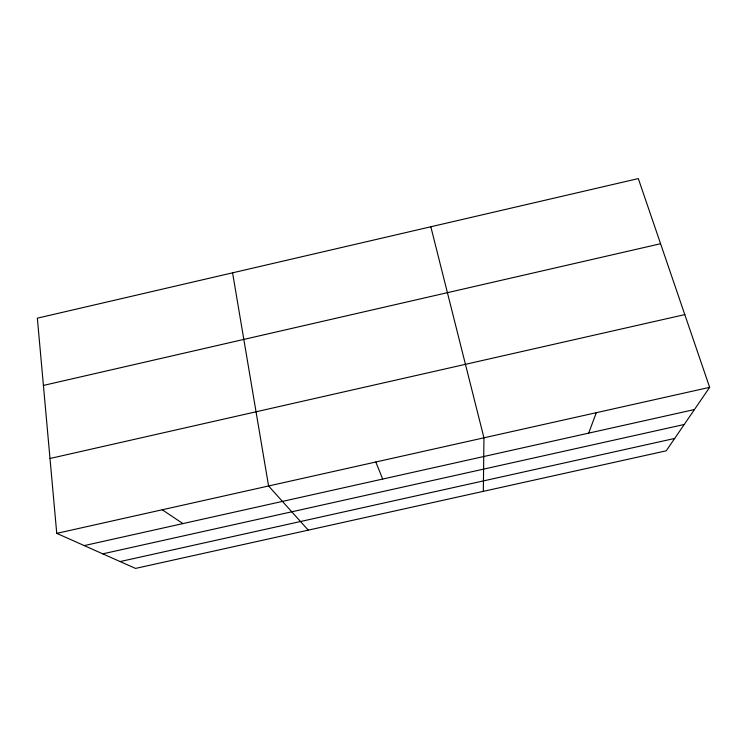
<?xml version="1.0" encoding="UTF-8"?>
<svg xmlns="http://www.w3.org/2000/svg" width="747" height="747" viewBox="0 0 747 747"><rect width="100%" height="100%" fill="white"/><g stroke="black" fill="none" stroke-linecap="round" stroke-linejoin="round"><path stroke-width="1.12" d="M483.328 491.339L483.944 437.826L430.832 226.78M588.664 433.139L596.311 412.689M709.65 387.338L666.212 450.815L135.524 568.42L56.744 533.367L37.35 318.175L638.312 178.58L709.65 387.338L56.744 533.367M43.41 385.433L660.572 243.737M50.002 458.49L684.794 314.608M84.234 545.599L694.449 409.552M102.769 553.844L684.224 424.492M120.127 561.567L674.672 438.452M162.22 509.781L182.95 523.591M308.25 530.137L268.575 485.989L232.578 272.823M375.806 462.01L382.688 479.06"/></g></svg>
